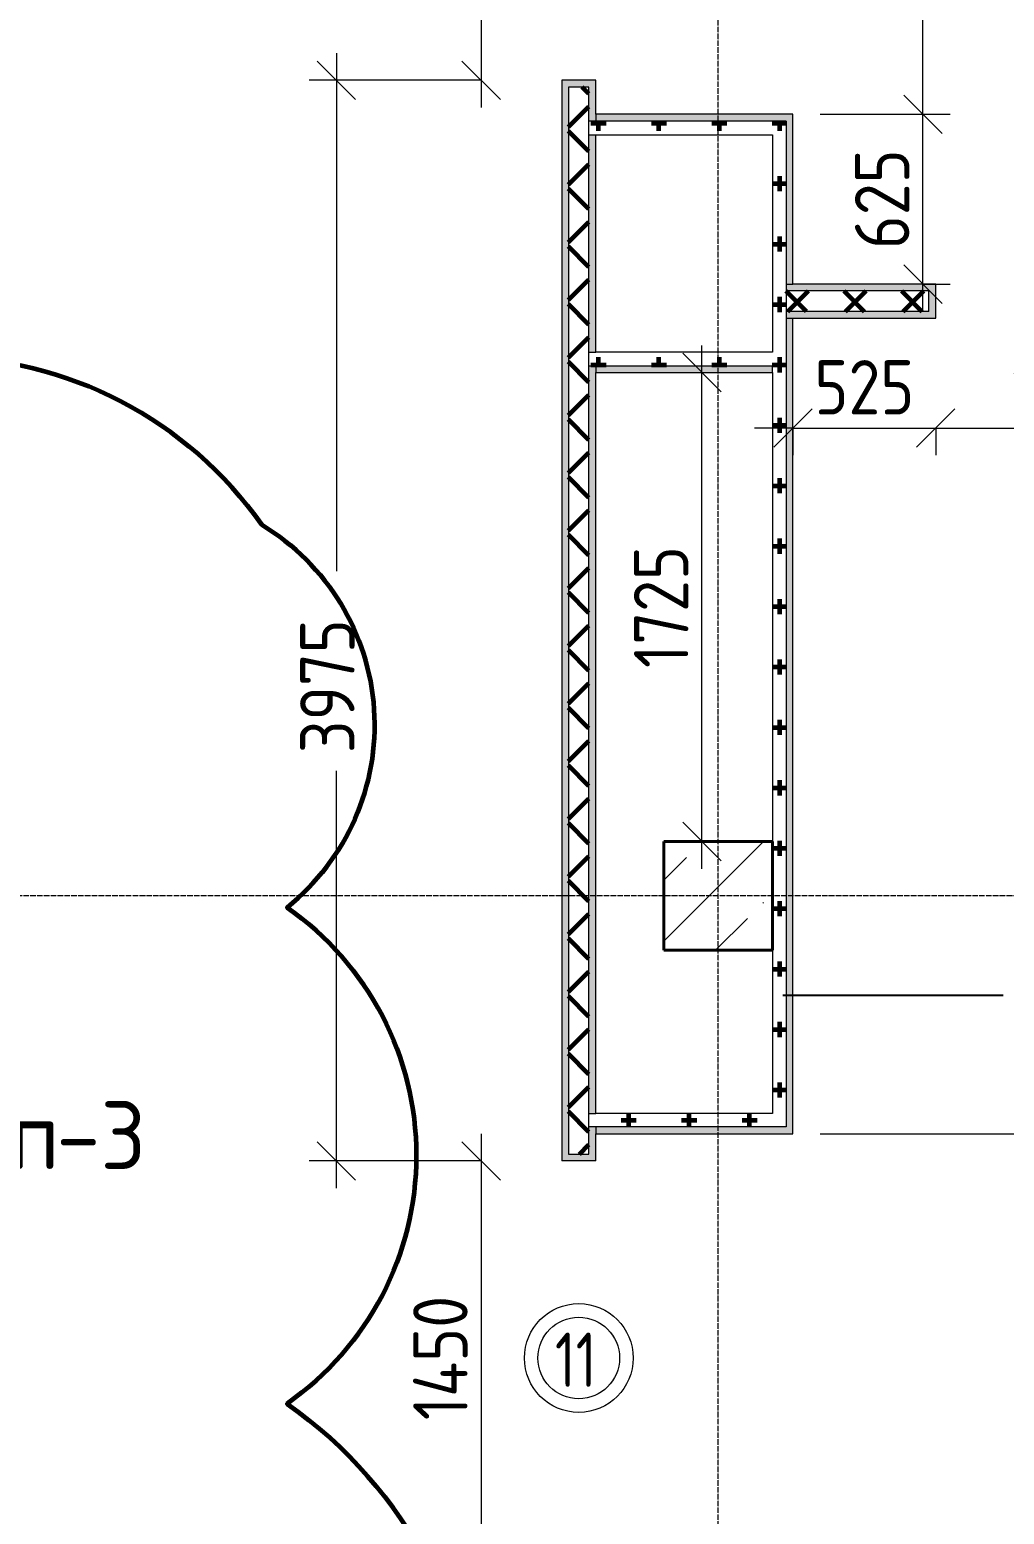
# Model space of a CAD drawing. Header units: millimetres. Extents: x -60946 to 138510, y -262288 to 24501.
# Drawn here: x -11722 to -8139, y -134268 to -128807 of the extents above; entities that cross this region are included whole.
import ezdxf

# ---------------------------------------------------------------- set-up
doc = ezdxf.new("R2010")
doc.units = ezdxf.units.MM
doc.linetypes.add('ADSK_Линия сетки', pattern=[25, 20, -2.5, 0, -2.5])
for name, color, linetype, lineweight in [('2)Тип-2', 3, 'Continuous', 60), ('2)Тип-3', 7, 'Continuous', 60), ('2)Тип-5', 1, 'Continuous', 60), ('Марки дверей', 7, 'Continuous', 20), ('Несущие колонны', 7, 'Continuous', 18), ('Оси', 7, 'Continuous', 9), ('Размеры', 7, 'Continuous', 9), ('Стены внутренние', 7, 'Continuous', 18), ('Стены штриховка', 7, 'Continuous', 9)]:
    doc.layers.add(name, color=color, linetype=linetype, lineweight=lineweight)
doc.styles.add('GOST Common_3', font='', dxfattribs={"width": 0.9, "height": 200})
doc.styles.add('GOST Common_4', font='', dxfattribs={"height": 250})
doc.styles.add('GOST Common_B', font='', dxfattribs={"width": 0.8, "height": 200})
doc.styles.get('GOST Common_3').set_extended_font_data('GOST Common')
doc.styles.get('GOST Common_4').set_extended_font_data('GOST Common')
doc.styles.get('GOST Common_B').set_extended_font_data('GOST Common', bold=True)
doc.dimstyles.new('ADSK_Основной_2_0', dxfattribs={"dimscale": 304.8, "dimtxt": 201.142999, "dimasz": 0.463911, "dimexe": 0.328084, "dimexo": 0.328084, "dimgap": 0.164042, "dimtad": 1, "dimdec": 3, "dimrnd": 0.001, "dimdsep": 46, "dimtxsty": 'GOST Common_3', "dimblk1": 'OBLIQUE', "dimblk2": 'OBLIQUE', "dimsah": 1, "dimcen": 0.09, "dimdle": 0.328084, "dimazin": 2, "dimtfac": 1, "dimtdec": 4, "dimtix": 1, "dimtmove": 0, "dimatfit": 3, "dimfxl": 1, "dimtvp": 1, "dimtolj": 1, "dimtzin": 0, "dimlwd": 20, "dimlwe": 20, "dimarcsym": 2})
doc.dimstyles.new('ADSK_Основной_2_0_1', dxfattribs={"dimscale": 304.8, "dimtxt": 201.142999, "dimasz": 0.463911, "dimexe": 0.328084, "dimexo": 0.328084, "dimgap": 0.164042, "dimtad": 1, "dimdec": 3, "dimrnd": 0.001, "dimdsep": 46, "dimtxsty": 'GOST Common_3', "dimblk1": 'OBLIQUE', "dimblk2": 'OBLIQUE', "dimsah": 1, "dimcen": 0.09, "dimdle": 0.328084, "dimazin": 2, "dimtfac": 1, "dimtdec": 4, "dimtix": 1, "dimtmove": 1, "dimatfit": 3, "dimfxl": 1, "dimtvp": 1, "dimtolj": 1, "dimtzin": 0, "dimlwd": 20, "dimlwe": 20, "dimarcsym": 2})
pattern_1 = [(45, (9.36, -150597.75), (-106.066, 106.066), []), (135, (9.36, -150597.75), (-106.066, -106.066), [])]
pattern_2 = [(0, (9.36, -150597.75), (111.125, 111.125), [55.562, -166.687]), (90, (37.14, -150625.53), (-111.125, 111.125), [55.562, -166.687])]

# ---------------------------------------------------------------- blocks, each defined once
blk = doc.blocks.new('ADSK_КолоннаЖБ_Прямоугольная - 400x400 мм-1807142-Кладочный план 3-го этажа')
at = {"layer": 'Несущие колонны', "lineweight": 40}
for p, q in [((-200, 200), (200, 200)), ((-200, -200), (-200, 200)), ((200, 200), (200, -200)), ((200, -200), (-200, -200))]:
    blk.add_line(p, q, dxfattribs=at)
blk = doc.blocks.new('_Oblique')
at = {"color": 0, "linetype": 'ByBlock', "lineweight": -2}
blk.add_line((-0.5, -0.5), (0.5, 0.5), dxfattribs=at)
blk = doc.blocks.new('*D5314')
at = {"layer": 'Defpoints', "color": 0, "transparency": 16777216}
for p in [(-9962, -127792.8), (-10061.9, -128992.8), (-9962, -128992.8)]:
    blk.add_point(p, dxfattribs=at)
at = {"layer": 'Размеры', "color": 0, "lineweight": 20, "transparency": 16777216}
for p, q in [((-10061.9, -127692.8), (-10061.9, -129092.8)), ((-10062, -127792.8), (-10161.9, -127792.8)), ((-10062, -128992.8), (-10161.9, -128992.8))]:
    blk.add_line(p, q, dxfattribs=at)
at = {"layer": 'Размеры', "color": 0, "lineweight": 20, "transparency": 16777216, "xscale": 141.4, "yscale": 141.4, "zscale": 141.4}
for p, rotation in [((-10061.9, -127792.8), 90), ((-10061.9, -128992.8), 270)]:
    blk.add_blockref('_Oblique', p, dxfattribs=dict(at, rotation=rotation))
at = {"layer": 'Размеры', "color": 0, "lineweight": 9, "transparency": 16777216, "insert": (-10211.9, -128392.8), "char_height": 200, "width": 560.473, "attachment_point": 5, "rotation": 90, "style": 'GOST Common_3'}
blk.add_mtext('\\A1;1200', dxfattribs=at)
blk = doc.blocks.new('*D5315')
at = {"layer": 'Defpoints', "color": 0, "transparency": 16777216}
for p in [(-9962, -128992.8), (-10594.3, -132967.8), (-9962, -132967.8)]:
    blk.add_point(p, dxfattribs=at)
at = {"layer": 'Размеры', "color": 0, "lineweight": 20, "transparency": 16777216}
for p, q in [((-10594.3, -128892.8), (-10594.3, -130798.1)), ((-10062, -128992.8), (-10694.3, -128992.8)), ((-10594.3, -133067.8), (-10594.3, -131532.4)), ((-10062, -132967.8), (-10694.3, -132967.8))]:
    blk.add_line(p, q, dxfattribs=at)
at = {"layer": 'Размеры', "color": 0, "lineweight": 20, "transparency": 16777216, "xscale": 141.4, "yscale": 141.4, "zscale": 141.4}
for p, rotation in [((-10594.3, -128992.8), 90), ((-10594.3, -132967.8), 270)]:
    blk.add_blockref('_Oblique', p, dxfattribs=dict(at, rotation=rotation))
at = {"layer": 'Размеры', "color": 0, "lineweight": 9, "transparency": 16777216, "insert": (-10727.7, -131468), "char_height": 200, "width": 605.475, "attachment_point": 1, "rotation": 90, "line_spacing_factor": 1.022761, "style": 'GOST Common_3'}
blk.add_mtext('\\A1;3975', dxfattribs=at)
blk = doc.blocks.new('*D5316')
at = {"layer": 'Defpoints', "color": 0, "transparency": 16777216}
for p in [(-9962, -132967.8), (-10061.9, -134417.8), (-9962, -134417.8)]:
    blk.add_point(p, dxfattribs=at)
at = {"layer": 'Размеры', "color": 0, "lineweight": 20, "transparency": 16777216}
for p, q in [((-10061.9, -132867.8), (-10061.9, -134517.8)), ((-10062, -132967.8), (-10161.9, -132967.8)), ((-10062, -134417.8), (-10161.9, -134417.8))]:
    blk.add_line(p, q, dxfattribs=at)
at = {"layer": 'Размеры', "color": 0, "lineweight": 20, "transparency": 16777216, "xscale": 141.4, "yscale": 141.4, "zscale": 141.4}
for p, rotation in [((-10061.9, -132967.8), 90), ((-10061.9, -134417.8), 270)]:
    blk.add_blockref('_Oblique', p, dxfattribs=dict(at, rotation=rotation))
at = {"layer": 'Размеры', "color": 0, "lineweight": 9, "transparency": 16777216, "insert": (-10211.9, -133692.8), "char_height": 200, "width": 580.928, "attachment_point": 5, "rotation": 90, "style": 'GOST Common_3'}
blk.add_mtext('\\A1;1450', dxfattribs=at)
blk = doc.blocks.new('*D5344')
at = {"layer": 'Defpoints', "color": 0, "transparency": 16777216}
for p in [(-8915.6, -129117.8), (-8437.8, -129117.8), (-8537.7, -129742.8)]:
    blk.add_point(p, dxfattribs=at)
at = {"layer": 'Размеры', "color": 0, "lineweight": 20, "transparency": 16777216}
for p, q in [((-8437.8, -129842.8), (-8437.8, -129017.8)), ((-8815.6, -129117.8), (-8337.8, -129117.8)), ((-8437.7, -129742.8), (-8337.8, -129742.8))]:
    blk.add_line(p, q, dxfattribs=at)
at = {"layer": 'Размеры', "color": 0, "lineweight": 20, "transparency": 16777216, "xscale": 141.4, "yscale": 141.4, "zscale": 141.4}
for p, rotation in [((-8437.8, -129117.8), 90), ((-8437.8, -129742.8), 270)]:
    blk.add_blockref('_Oblique', p, dxfattribs=dict(at, rotation=rotation))
at = {"layer": 'Размеры', "color": 0, "lineweight": 9, "transparency": 16777216, "insert": (-8587.8, -129430.3), "char_height": 200, "width": 454.106, "attachment_point": 5, "rotation": 90, "style": 'GOST Common_3'}
blk.add_mtext('\\A1;625', dxfattribs=at)
blk = doc.blocks.new('*D5345')
at = {"layer": 'Defpoints', "color": 0, "transparency": 16777216}
for p in [(-8915.6, -127667.8), (-8437.8, -127667.8), (-8915.6, -129117.8)]:
    blk.add_point(p, dxfattribs=at)
at = {"layer": 'Размеры', "color": 0, "lineweight": 20, "transparency": 16777216}
for p, q in [((-8437.8, -129217.8), (-8437.8, -127567.8)), ((-8815.6, -127667.8), (-8337.8, -127667.8)), ((-8815.6, -129117.8), (-8337.8, -129117.8))]:
    blk.add_line(p, q, dxfattribs=at)
at = {"layer": 'Размеры', "color": 0, "lineweight": 20, "transparency": 16777216, "xscale": 141.4, "yscale": 141.4, "zscale": 141.4}
for p, rotation in [((-8437.8, -127667.8), 90), ((-8437.8, -129117.8), 270)]:
    blk.add_blockref('_Oblique', p, dxfattribs=dict(at, rotation=rotation))
at = {"layer": 'Размеры', "color": 0, "lineweight": 9, "transparency": 16777216, "insert": (-8587.8, -128392.8), "char_height": 200, "width": 580.928, "attachment_point": 5, "rotation": 90, "style": 'GOST Common_3'}
blk.add_mtext('\\A1;1450', dxfattribs=at)
blk = doc.blocks.new('*D5357')
at = {"layer": 'Defpoints', "color": 0, "transparency": 16777216}
for p in [(-8915.6, -130172.1), (-8390.6, -130172.1), (-8390.6, -130272.1)]:
    blk.add_point(p, dxfattribs=at)
at = {"layer": 'Размеры', "color": 0, "lineweight": 20, "transparency": 16777216}
for p, q in [((-8915.6, -130272.1), (-9057, -130272.1)), ((-8915.6, -130272.1), (-8915.6, -130372.1)), ((-8915.6, -130272.1), (-8390.6, -130272.1)), ((-8390.6, -130272.1), (-8390.6, -130372.1)), ((-8390.6, -130272.1), (-8249.2, -130272.1))]:
    blk.add_line(p, q, dxfattribs=at)
at = {"layer": 'Размеры', "color": 0, "lineweight": 20, "transparency": 16777216, "xscale": 141.4, "yscale": 141.4, "zscale": 141.4}
blk.add_blockref('_Oblique', (-8915.6, -130272.1), dxfattribs=at)
at = {"layer": 'Размеры', "color": 0, "lineweight": 20, "transparency": 16777216, "xscale": 141.4, "yscale": 141.4, "zscale": 141.4, "rotation": 180}
blk.add_blockref('_Oblique', (-8390.6, -130272.1), dxfattribs=at)
at = {"layer": 'Размеры', "color": 0, "lineweight": 9, "transparency": 16777216, "insert": (-8653.1, -130122.1), "char_height": 200, "width": 454.106, "attachment_point": 5, "style": 'GOST Common_3'}
blk.add_mtext('\\A1;525', dxfattribs=at)
blk = doc.blocks.new('*D5358')
at = {"layer": 'Defpoints', "color": 0, "transparency": 16777216}
for p in [(-8390.6, -130172.1), (-7390.6, -130172.1), (-7390.6, -130272.1)]:
    blk.add_point(p, dxfattribs=at)
at = {"layer": 'Размеры', "color": 0, "lineweight": 20, "transparency": 16777216}
for p, q in [((-8490.6, -130272.1), (-7290.6, -130272.1)), ((-8390.6, -130272.1), (-8390.6, -130372.1)), ((-7390.6, -130272.1), (-7390.6, -130372.1))]:
    blk.add_line(p, q, dxfattribs=at)
at = {"layer": 'Размеры', "color": 0, "lineweight": 20, "transparency": 16777216, "xscale": 141.4, "yscale": 141.4, "zscale": 141.4, "rotation": 180}
blk.add_blockref('_Oblique', (-8390.6, -130272.1), dxfattribs=at)
at = {"layer": 'Размеры', "color": 0, "lineweight": 20, "transparency": 16777216, "xscale": 141.4, "yscale": 141.4, "zscale": 141.4}
blk.add_blockref('_Oblique', (-7390.6, -130272.1), dxfattribs=at)
at = {"layer": 'Размеры', "color": 0, "lineweight": 9, "transparency": 16777216, "insert": (-7890.6, -130122.1), "char_height": 200, "width": 560.473, "attachment_point": 5, "style": 'GOST Common_3'}
blk.add_mtext('\\A1;1000', dxfattribs=at)
blk = doc.blocks.new('*D5361')
at = {"layer": 'Defpoints', "color": 0, "transparency": 16777216}
for p in [(-8915.6, -132867.8), (-7030.4, -132867.8), (-8915.6, -134517.8)]:
    blk.add_point(p, dxfattribs=at)
at = {"layer": 'Размеры', "color": 0, "lineweight": 20, "transparency": 16777216}
for p, q in [((-7030.4, -134617.8), (-7030.4, -132767.8)), ((-8815.6, -132867.8), (-6930.4, -132867.8)), ((-8815.6, -134517.8), (-6930.4, -134517.8))]:
    blk.add_line(p, q, dxfattribs=at)
at = {"layer": 'Размеры', "color": 0, "lineweight": 20, "transparency": 16777216, "xscale": 141.4, "yscale": 141.4, "zscale": 141.4}
for p, rotation in [((-7030.4, -132867.8), 90), ((-7030.4, -134517.8), 270)]:
    blk.add_blockref('_Oblique', p, dxfattribs=dict(at, rotation=rotation))
at = {"layer": 'Размеры', "color": 0, "lineweight": 9, "transparency": 16777216, "insert": (-7180.4, -133692.8), "char_height": 200, "width": 560.473, "attachment_point": 5, "rotation": 90, "style": 'GOST Common_3'}
blk.add_mtext('\\A1;1650', dxfattribs=at)
blk = doc.blocks.new('*D5362')
at = {"layer": 'Defpoints', "color": 0, "transparency": 16777216}
for p in [(-7130.4, -129867.8), (-7030.4, -129867.8), (-8915.6, -132867.8)]:
    blk.add_point(p, dxfattribs=at)
at = {"layer": 'Размеры', "color": 0, "lineweight": 20, "transparency": 16777216}
for p, q in [((-7030.4, -132967.8), (-7030.4, -129767.8)), ((-7030.4, -129867.8), (-6930.4, -129867.8)), ((-8815.6, -132867.8), (-6930.4, -132867.8))]:
    blk.add_line(p, q, dxfattribs=at)
at = {"layer": 'Размеры', "color": 0, "lineweight": 20, "transparency": 16777216, "xscale": 141.4, "yscale": 141.4, "zscale": 141.4}
for p, rotation in [((-7030.4, -129867.8), 90), ((-7030.4, -132867.8), 270)]:
    blk.add_blockref('_Oblique', p, dxfattribs=dict(at, rotation=rotation))
at = {"layer": 'Размеры', "color": 0, "lineweight": 9, "transparency": 16777216, "insert": (-7180.4, -131367.8), "char_height": 200, "width": 605.475, "attachment_point": 5, "rotation": 90, "style": 'GOST Common_3'}
blk.add_mtext('\\A1;3000', dxfattribs=at)
blk = doc.blocks.new('*D5363')
at = {"layer": 'Defpoints', "color": 0, "transparency": 16777216}
for p in [(-9350.4, -130067.8), (-9250.4, -130067.8), (-9350.4, -131792.8)]:
    blk.add_point(p, dxfattribs=at)
at = {"layer": 'Размеры', "color": 0, "lineweight": 20, "transparency": 16777216}
for p, q in [((-9250.4, -131892.8), (-9250.4, -129967.8)), ((-9250.4, -130067.8), (-9150.4, -130067.8)), ((-9250.4, -131792.8), (-9150.4, -131792.8))]:
    blk.add_line(p, q, dxfattribs=at)
at = {"layer": 'Размеры', "color": 0, "lineweight": 20, "transparency": 16777216, "xscale": 141.4, "yscale": 141.4, "zscale": 141.4}
for p, rotation in [((-9250.4, -130067.8), 90), ((-9250.4, -131792.8), 270)]:
    blk.add_blockref('_Oblique', p, dxfattribs=dict(at, rotation=rotation))
at = {"layer": 'Размеры', "color": 0, "lineweight": 9, "transparency": 16777216, "insert": (-9400.4, -130930.3), "char_height": 200, "width": 560.473, "attachment_point": 5, "rotation": 90, "style": 'GOST Common_3'}
blk.add_mtext('\\A1;1725', dxfattribs=at)
blk = doc.blocks.new('М_двери1 - Марка экземпляра 2-3719212-Кладочный план 3-го этажа')
at = {"layer": 'Марки дверей'}
for radius in [2, 1.5]:
    blk.add_circle((0, 0), radius, dxfattribs=at)

msp = doc.modelspace()

# ---------------------------------------------------------------- hatches: boundary and pattern name
at = {"layer": '2)Тип-2'}
h = msp.add_hatch(color=256, dxfattribs=at)
h.paths.add_polyline_path([(-9740.6385, -147767.7816), (-9740.6385, -138532.7816), (-9765.6385, -138532.7816), (-9765.6385, -147767.7816)])
h.paths.add_polyline_path([(-9740.6385, -137982.7816), (-9740.6385, -137842.7816), (-9765.6385, -137842.7816), (-9765.6385, -137982.7816)])
h.paths.add_polyline_path([(-9765.6385, -137192.7816), (-9740.6385, -137192.7816), (-9740.6385, -134442.7816), (-9765.6385, -134442.7816), (-9765.6385, -136793.4613)])
h.paths.add_polyline_path([(-9740.6385, -132942.7816), (-9740.6385, -129017.7816), (-9765.6385, -129017.7816), (-9765.6385, -132942.7816)])
h.paths.add_polyline_path([(-9740.6385, -127767.7816), (-9740.6385, -126842.7816), (-9765.6385, -126842.7816), (-9765.6385, -127767.7816)])
h = msp.add_hatch(color=256, dxfattribs=at)
h.paths.add_polyline_path([(-9640.6385, -147667.7816), (-9640.6385, -143917.7816), (-9665.6385, -143917.7816), (-9665.6385, -147667.7816)])
h.paths.add_polyline_path([(-9665.6385, -143842.7816), (-9640.6385, -143842.7816), (-9640.6385, -141367.7816), (-9665.6385, -141367.7816), (-9665.6385, -143603.5643)])
h.paths.add_polyline_path([(-9665.6385, -141292.7816), (-9640.6385, -141292.7816), (-9640.6385, -138622.7816), (-9665.6385, -138622.7816), (-9665.6385, -140879.5231)])
h.paths.add_polyline_path([(-9640.6385, -138572.7816), (-9640.6385, -138507.7816), (-9765.6385, -138507.7816), (-9765.6385, -138532.7816), (-9665.6385, -138532.7816), (-9665.6385, -138572.7816)])
h.paths.add_polyline_path([(-9765.6385, -138007.7816), (-9640.6385, -138007.7816), (-9640.6385, -137932.7816), (-9665.6385, -137932.7816), (-9665.6385, -137982.7816), (-9765.6385, -137982.7816)])
h.paths.add_polyline_path([(-9665.6385, -137882.7816), (-9640.6385, -137882.7816), (-9640.6385, -137817.7816), (-9765.6385, -137817.7816), (-9765.6385, -137842.7816), (-9665.6385, -137842.7816)])
h.paths.add_polyline_path([(-9640.6385, -137217.7816), (-9640.6385, -137142.7816), (-9665.6385, -137142.7816), (-9665.6385, -137192.7816), (-9765.6385, -137192.7816), (-9765.6385, -137217.7816)])
h.paths.add_polyline_path([(-9640.6385, -137092.7816), (-9640.6385, -135967.7816), (-9665.6385, -135967.7816), (-9665.6385, -137092.7816)])
h.paths.add_polyline_path([(-9665.6385, -135917.7816), (-9640.6385, -135917.7816), (-9640.6385, -134592.7816), (-9665.6385, -134592.7816), (-9665.6385, -135431.4407)])
h.paths.add_polyline_path([(-9665.6385, -134542.7816), (-9640.6385, -134542.7816), (-9640.6385, -134417.7816), (-9765.6385, -134417.7816), (-9765.6385, -134442.7816), (-9665.6385, -134442.7816)])
h.paths.add_polyline_path([(-9640.6385, -132967.7816), (-9640.6385, -132842.7816), (-9665.6385, -132842.7816), (-9665.6385, -132942.7816), (-9765.6385, -132942.7816), (-9765.6385, -132967.7816)])
h.paths.add_polyline_path([(-9665.6385, -132792.7816), (-9640.6385, -132792.7816), (-9640.6385, -130042.7816), (-9665.6385, -130042.7816), (-9665.6385, -132707.3995)])
h.paths.add_polyline_path([(-9640.6385, -129992.7816), (-9640.6385, -129192.7816), (-9665.6385, -129192.7816), (-9665.6385, -129992.7816)])
h.paths.add_polyline_path([(-9640.6385, -129142.7816), (-9640.6385, -128992.7816), (-9765.6385, -128992.7816), (-9765.6385, -129017.7816), (-9665.6385, -129017.7816), (-9665.6385, -129142.7816)])
h.paths.add_polyline_path([(-9640.6385, -127792.7816), (-9640.6385, -127642.7816), (-9665.6385, -127642.7816), (-9665.6385, -127767.7816), (-9765.6385, -127767.7816), (-9765.6385, -127792.7816)])
h.paths.add_polyline_path([(-9665.6385, -127592.7816), (-9640.6385, -127592.7816), (-9640.6385, -126842.7816), (-9665.6385, -126842.7816), (-9665.6385, -127259.3171)])
h = msp.add_hatch(dxfattribs=at)
h.set_pattern_fill('FP_4', color=256, style=0, pattern_type=2)
h.set_pattern_definition(pattern_1)
h.paths.add_polyline_path([(-9740.6385, -147742.7816), (-9665.6385, -147742.7816), (-9665.6385, -138532.7816), (-9740.6385, -138532.7816), (-9740.6385, -147689.6261)])
h.paths.add_polyline_path([(-9740.6385, -137982.7816), (-9665.6385, -137982.7816), (-9665.6385, -137842.7816), (-9740.6385, -137842.7816)])
h.paths.add_polyline_path([(-9665.6385, -137192.7816), (-9665.6385, -134442.7816), (-9740.6385, -134442.7816), (-9740.6385, -137192.7816)])
h.paths.add_polyline_path([(-9665.6385, -132942.7816), (-9665.6385, -129017.7816), (-9740.6385, -129017.7816), (-9740.6385, -132942.7816)])
h.paths.add_polyline_path([(-9665.6385, -127767.7816), (-9665.6385, -126842.7816), (-9740.6385, -126842.7816), (-9740.6385, -127767.7816)])
h = msp.add_hatch(color=256, dxfattribs=at)
h.paths.add_polyline_path([(-7390.6385, -129867.7816), (-7365.6385, -129867.7816), (-7365.6385, -129767.7816), (-3240.6385, -129767.7816), (-3240.6385, -129742.7816), (-7390.6385, -129742.7816)])
h.paths.add_polyline_path([(-8415.6385, -129867.7816), (-8390.6385, -129867.7816), (-8390.6385, -129742.7816), (-8940.6385, -129742.7816), (-8940.6385, -129767.7816), (-8415.6385, -129767.7816), (-8415.6385, -129842.7816)])
h = msp.add_hatch(dxfattribs=at)
h.set_pattern_fill('FP_4', color=256, style=0, pattern_type=2)
h.set_pattern_definition(pattern_1)
h.paths.add_polyline_path([(-5478.9542, -129842.7816), (-3240.6385, -129842.7816), (-3240.6385, -129767.7816), (-7365.6385, -129767.7816), (-7365.6385, -129842.7816)])
h.paths.add_polyline_path([(-8608.8585, -129842.7816), (-8415.6385, -129842.7816), (-8415.6385, -129767.7816), (-8940.6385, -129767.7816), (-8940.6385, -129842.7816), (-8915.6385, -129842.7816)])
h = msp.add_hatch(color=256, dxfattribs=at)
h.paths.add_polyline_path([(-3240.6385, -129867.7816), (-3240.6385, -129842.7816), (-7365.6385, -129842.7816), (-7365.6385, -129867.7816), (-5478.9542, -129867.7816)])
h.paths.add_polyline_path([(-8940.6385, -129867.7816), (-8415.6385, -129867.7816), (-8415.6385, -129842.7816), (-8940.6385, -129842.7816)])
at = {"layer": '2)Тип-5', "true_color": 0xd50000}
h = msp.add_hatch(dxfattribs=at)
h.set_pattern_fill('FP_7', color=12, style=0, pattern_type=2)
h.set_pattern_definition(pattern_2)
h.paths.add_polyline_path([(-9391.3346, -129192.7816), (-8990.6385, -129192.7816), (-8990.6385, -129142.7816), (-9665.6385, -129142.7816), (-9665.6385, -129192.7816), (-9640.6385, -129192.7816)])
for points in [[(-8940.6385, -129142.7816), (-8940.6385, -129117.7816), (-9640.6385, -129117.7816), (-9640.6385, -129142.7816), (-8990.6385, -129142.7816)], [(-8990.6385, -130067.7816), (-8990.6385, -130042.7816), (-9640.6385, -130042.7816), (-9640.6385, -130067.7816)], [(-8915.6385, -132867.7816), (-8915.6385, -132842.7816), (-9640.6385, -132842.7816), (-9640.6385, -132867.7816)]]:
    msp.add_hatch(color=12, dxfattribs=at).paths.add_polyline_path(points)
h = msp.add_hatch(dxfattribs=at)
h.set_pattern_fill('FP_7', color=12, style=0, pattern_type=2)
h.set_pattern_definition(pattern_2)
h.paths.add_polyline_path([(-8940.6385, -132792.7816), (-8940.6385, -129142.7816), (-8990.6385, -129142.7816), (-8990.6385, -132792.7816)])
h = msp.add_hatch(color=12, dxfattribs=at)
h.paths.add_polyline_path([(-8915.6385, -132842.7816), (-8915.6385, -129867.7816), (-8940.6385, -129867.7816), (-8940.6385, -132842.7816)])
h.paths.add_polyline_path([(-8915.6385, -129742.7816), (-8915.6385, -129117.7816), (-8940.6385, -129117.7816), (-8940.6385, -129742.7816)])
h = msp.add_hatch(dxfattribs=at)
h.set_pattern_fill('FP_7', color=12, style=0, pattern_type=2)
h.set_pattern_definition(pattern_2)
h.paths.add_polyline_path([(-9640.6385, -130042.7816), (-8990.6385, -130042.7816), (-8990.6385, -129992.7816), (-9665.6385, -129992.7816), (-9665.6385, -130042.7816)])
h = msp.add_hatch(dxfattribs=at)
h.set_pattern_fill('FP_7', color=12, style=0, pattern_type=2)
h.set_pattern_definition(pattern_2)
h.paths.add_polyline_path([(-9665.6385, -132842.7816), (-8940.6385, -132842.7816), (-8940.6385, -132792.7816), (-9665.6385, -132792.7816)])
at = {"layer": 'Несущие колонны', "lineweight": 9}
h = msp.add_hatch(dxfattribs=at)
h.set_pattern_fill('FP_1', color=256, style=0, pattern_type=2)
h.set_pattern_definition([(45, (9.36, -150597.75), (-224.5064, 224.5064), []), (45, (233.87, -150597.75), (-224.5064, 224.5064), [396.875, -79.375, 3.353, -76.022])])
h.paths.add_polyline_path([(-9390.6385, -132192.7816), (-8990.6385, -132192.7816), (-8990.6385, -131792.7816), (-9390.6385, -131792.7816)])

# ---------------------------------------------------------------- linework, layer by layer
at = {"layer": '2)Тип-3', "color": 5}
msp.add_lwpolyline([(-17434.9312, -136638.248, -0.52056705), (-17434.9312, -134103.1619, -0.52056705), (-17434.9312, -132538.0768, -0.52056705), (-17434.9312, -131077.5928, -0.52056705), (-15915.3573, -130627.2491, -0.52056705), (-13243.9339, -130627.2491, -0.52056705), (-10869.3492, -130627.2491, -0.52056705), (-10775.9587, -132035.0576, -0.52056705), (-10775.9587, -133860.6936, -0.52056705), (-10775.9587, -136568.115, -0.52056705), (-12841.7892, -136638.248, -0.52056705), (-15347.7459, -136638.248, -0.52056705)], format="xyb", close=True, dxfattribs=at)
at = {"layer": '2)Тип-5', "lineweight": 25}
msp.add_line((-8953.1385, -132358.5448), (-8142.4811, -132358.5448), dxfattribs=at)
at = {"layer": 'Несущие колонны', "lineweight": 9}
for p, q in [((-8990.6385, -131792.7816), (-9390.6385, -131792.7816)), ((-9390.6385, -131792.7816), (-9390.6385, -132192.7816)), ((-8990.6385, -132192.7816), (-8990.6385, -131792.7816)), ((-9390.6385, -132192.7816), (-8990.6385, -132192.7816))]:
    msp.add_line(p, q, dxfattribs=at)
at = {"layer": 'Оси', "linetype": 'ADSK_Линия сетки', "lineweight": 5}
for p, q in [((-9190.6385, -161571.6329), (-9190.6385, -126096.8365)), ((-2488.0423, -131992.7816), (-25230.7352, -131992.7816))]:
    msp.add_line(p, q, dxfattribs=at)
at = {"layer": 'Стены внутренние', "lineweight": 5}
for p, q in [((-9765.6385, -128992.7816), (-9765.6385, -132967.7816)), ((-9640.6385, -128992.7816), (-9765.6385, -128992.7816)), ((-9640.6385, -129117.7816), (-9640.6385, -128992.7816)), ((-8915.6385, -129117.7816), (-9640.6385, -129117.7816)), ((-8915.6385, -129742.7816), (-8915.6385, -129117.7816)), ((-9640.6385, -129992.7816), (-9640.6385, -129192.7816)), ((-9640.6385, -129192.7816), (-8990.6385, -129192.7816)), ((-8990.6385, -129192.7816), (-8990.6385, -129992.7816)), ((-8390.6385, -129742.7816), (-8915.6385, -129742.7816)), ((-8390.6385, -129867.7816), (-8390.6385, -129742.7816)), ((-8915.6385, -129867.7816), (-8390.6385, -129867.7816)), ((-8915.6385, -132867.7816), (-8915.6385, -129867.7816)), ((-8990.6385, -129992.7816), (-9640.6385, -129992.7816)), ((-9640.6385, -132792.7816), (-9640.6385, -130067.7816)), ((-9640.6385, -130067.7816), (-8990.6385, -130067.7816)), ((-8990.6385, -130067.7816), (-8990.6385, -132792.7816)), ((-8990.6385, -132792.7816), (-9640.6385, -132792.7816)), ((-9640.6385, -132967.7816), (-9640.6385, -132867.7816)), ((-9640.6385, -132867.7816), (-8915.6385, -132867.7816)), ((-9640.6385, -132967.7816), (-9765.6385, -132967.7816))]:
    msp.add_line(p, q, dxfattribs=at)
at = {"layer": 'Стены штриховка', "lineweight": 9}
for p, q in [((-9740.6385, -129017.7816), (-9740.6385, -132942.7816)), ((-9665.6385, -129017.7816), (-9740.6385, -129017.7816)), ((-9665.6385, -132942.7816), (-9665.6385, -129017.7816)), ((-8940.6385, -129142.7816), (-9665.6385, -129142.7816)), ((-9640.6385, -129117.7816), (-9640.6385, -129142.7816)), ((-8940.6385, -129142.7816), (-8940.6385, -132842.7816)), ((-9665.6385, -129192.7816), (-9640.6385, -129192.7816)), ((-8940.6385, -129742.7816), (-8915.6385, -129742.7816)), ((-8415.6385, -129767.7816), (-8940.6385, -129767.7816)), ((-8415.6385, -129842.7816), (-8415.6385, -129767.7816)), ((-8415.6385, -129842.7816), (-8940.6385, -129842.7816)), ((-8940.6385, -129867.7816), (-8915.6385, -129867.7816)), ((-9665.6385, -129992.7816), (-9640.6385, -129992.7816)), ((-9665.6385, -130042.7816), (-8990.6385, -130042.7816)), ((-9640.6385, -130042.7816), (-9640.6385, -130067.7816)), ((-8990.6385, -130067.7816), (-8990.6385, -130042.7816)), ((-9665.6385, -132792.7816), (-9640.6385, -132792.7816)), ((-8940.6385, -132842.7816), (-9665.6385, -132842.7816)), ((-9640.6385, -132842.7816), (-9640.6385, -132867.7816)), ((-9740.6385, -132942.7816), (-9665.6385, -132942.7816))]:
    msp.add_line(p, q, dxfattribs=at)

# ---------------------------------------------------------------- block references
at = {"layer": 'Марки дверей', "lineweight": 5, "xscale": 99.99999999999993, "yscale": 99.99999999999993, "zscale": 99.99999999999993}
msp.add_blockref('М_двери1 - Марка экземпляра 2-3719212-Кладочный план 3-го этажа', (-9703.1385, -133692.7816), dxfattribs=at)
at = {"layer": 'Несущие колонны', "lineweight": 40, "rotation": 89.9999999999999}
msp.add_blockref('ADSK_КолоннаЖБ_Прямоугольная - 400x400 мм-1807142-Кладочный план 3-го этажа', (-9190.6385, -131992.7816), dxfattribs=at)

# ---------------------------------------------------------------- texts
at = {"layer": '2)Тип-3', "color": 116, "lineweight": 30, "true_color": 0x008040, "char_height": 250, "attachment_point": 1, "style": 'GOST Common_4'}
for s, insert, width in [('Тип', (-12179.9811, -132747.9577), 673.4175), ('-3', (-11624.3561, -132747.9577), 432.91125)]:
    msp.add_mtext(s, dxfattribs=dict(at, insert=insert, width=width))
at = {"layer": 'Марки дверей', "lineweight": 5, "insert": (-9790.7959, -133599.1227), "char_height": 200, "width": 205.232, "attachment_point": 1, "style": 'GOST Common_B'}
msp.add_mtext('11', dxfattribs=at)

# ---------------------------------------------------------------- dimensions: what is measured, and where the dimension line sits
at = {"layer": 'Размеры', "lineweight": 9}
for base, p1, p2, override, picture, middle in [((-8437.7506, -127667.7816), (-8915.6385, -129117.7816), (-8915.6385, -127667.7816), {"dimpost": '<>', "dimfxl": 1450}, '*D5345', (-8587.7506, -128392.7816)), ((-10061.9379, -128992.7816), (-9961.953, -127792.7816), (-9961.953, -128992.7816), {"dimpost": '<>', "dimfxl": 1200}, '*D5314', (-10211.9379, -128392.7816)), ((-8437.7506, -129117.7816), (-8537.7355, -129742.7816), (-8915.6385, -129117.7816), {"dimpost": '<>', "dimfxl": 730.366829}, '*D5344', (-8587.7506, -129430.2816)), ((-7030.4103, -129867.7816), (-8915.6385, -132867.7816), (-7130.3952, -129867.7816), {"dimpost": '<>', "dimfxl": 3491.001813}, '*D5362', (-7180.4103, -131367.7816)), ((-9250.4308, -130067.7816), (-9350.4157, -131792.7816), (-9350.4157, -130067.7816), {"dimpost": '<>', "dimfxl": 1725}, '*D5363', (-9400.4308, -130930.2816)), ((-7030.4103, -132867.7816), (-8915.6385, -134517.7816), (-8915.6385, -132867.7816), {"dimpost": '<>', "dimfxl": 1650}, '*D5361', (-7180.4103, -133692.7816)), ((-10061.9379, -134417.7816), (-9961.953, -132967.7816), (-9961.953, -134417.7816), {"dimpost": '<>', "dimfxl": 1450}, '*D5316', (-10211.9379, -133692.7816))]:
    dim = msp.add_linear_dim(base=base, p1=p1, p2=p2, angle=90, dimstyle='ADSK_Основной_2_0_1', override=override, dxfattribs=at)
    dim.commit()
    dim.dimension.update_dxf_attribs({"geometry": picture, "text_midpoint": middle})
dim = msp.add_linear_dim(base=(-10594.329, -132967.7816), p1=(-9961.953, -128992.7816), p2=(-9961.953, -132967.7816), angle=90, dimstyle='ADSK_Основной_2_0', override={"dimpost": '<>', "dimfxl": 3975}, dxfattribs=at)
dim.commit()
dim.dimension.update_dxf_attribs({"geometry": '*D5315', "text_midpoint": (-10594.329, -131165.2382), "dimtype": 160, "text_rotation": 90})
for base, p1, p2, override, picture, middle in [((-8390.6385, -130272.1097), (-8915.6385, -130172.1248), (-8390.6385, -130172.1248), {"dimpost": '<>', "dimfxl": 525}, '*D5357', (-8653.1385, -130122.1097)), ((-7390.6385, -130272.1097), (-8390.6385, -130172.1248), (-7390.6385, -130172.1248), {"dimpost": '<>', "dimfxl": 1000}, '*D5358', (-7890.6385, -130122.1097))]:
    dim = msp.add_linear_dim(base=base, p1=p1, p2=p2, dimstyle='ADSK_Основной_2_0_1', override=override, dxfattribs=at)
    dim.commit()
    dim.dimension.update_dxf_attribs({"geometry": picture, "text_midpoint": middle})

doc.saveas('drawing.dxf')
